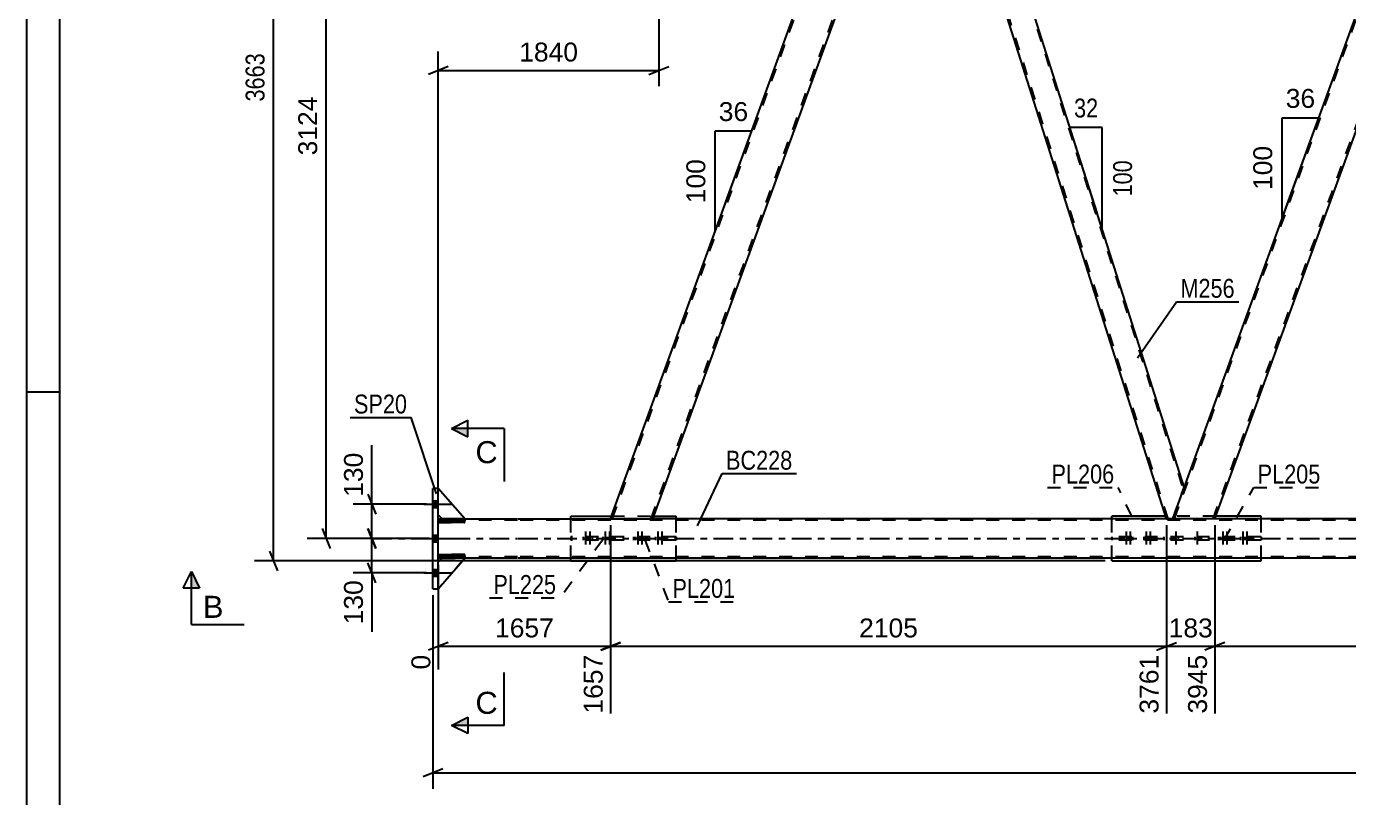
# Model space of a CAD drawing. Header units: millimetres. Extents: x -136 to 705, y -401 to 193.
# Drawn here: x -135.8 to 64.4, y -164.2 to -47.4 of the extents above; entities that cross this region are included whole.
import ezdxf

# ---------------------------------------------------------------- set-up
doc = ezdxf.new("R2010")
doc.units = ezdxf.units.MM
doc.linetypes.add('DXK_LINE_DOT2', pattern=[3.9198, 1.9599, -1.9599])
doc.linetypes.add('DXK_LINE_DOT3', pattern=[5.9187, 2.979, -0.9799, 0.9799, -0.9799])
doc.styles.add('Arial', font='ARIAL.TTF', dxfattribs={"height": 0.2})
doc.styles.add('Arial Narrow', font='ARIALN.TTF', dxfattribs={"height": 0.2})

# ---------------------------------------------------------------- blocks, each defined once
blk = doc.blocks.new('Unknown-318464307-1115')
at = {"color": 5, "linetype": 'Continuous'}
for p, q in [((-135.8, 193.21), (-135.8, -400.79)), ((-130.8, 188.21), (-130.8, -395.79)), ((-130.8, -102.79), (-135.8, -102.79))]:
    blk.add_line(p, q, dxfattribs=at)
blk = doc.blocks.new('Bolt-318464307-3267 - 3161')
at = {"color": 1, "linetype": 'DXK_LINE_DOT2'}
for p, q in [((45.41, -123.93), (45.41, -126.93)), ((46.01, -123.93), (46.01, -126.93)), ((48.43, -123.93), (48.43, -126.93)), ((49.03, -123.93), (49.03, -126.93)), ((45.05, -124.73), (45.05, -125.21)), ((45.65, -124.73), (45.65, -125.21)), ((45.77, -124.73), (45.77, -125.21)), ((46.37, -124.73), (46.37, -125.21)), ((48.07, -124.73), (48.07, -125.21)), ((48.67, -124.73), (48.67, -125.21)), ((48.79, -124.73), (48.79, -125.21)), ((49.39, -124.73), (49.39, -125.21))]:
    blk.add_line(p, q, dxfattribs=at)
blk = doc.blocks.new('Part-318464307-3278 - 3161')
at = {"color": 7, "linetype": 'DXK_LINE_DOT2'}
for p, q in [((-37.42, -124.73), (-53.33, -124.73)), ((-53.33, -124.73), (-53.33, -125.21)), ((-37.42, -125.21), (-53.33, -125.21)), ((-46.87, -124.73), (-46.87, -125.21)), ((-43.83, -125.21), (-43.83, -124.73)), ((-37.42, -124.73), (-37.42, -125.21))]:
    blk.add_line(p, q, dxfattribs=at)
blk = doc.blocks.new('Part-318464307-3283 - 3161')
at = {"color": 2, "linetype": 'Continuous'}
for p, q in [((-53.33, -121.57), (-47.19, -121.57)), ((-53.33, -121.97), (-53.33, -121.57)), ((-40.8, -121.57), (-37.42, -121.57)), ((-37.42, -121.97), (-37.42, -121.57)), ((-53.33, -128.37), (-53.33, -127.97)), ((-37.42, -128.37), (-37.42, -127.97)), ((-53.33, -128.37), (-37.42, -128.37))]:
    blk.add_line(p, q, dxfattribs=at)
at = {"color": 7, "linetype": 'DXK_LINE_DOT2'}
for p, q in [((-53.33, -127.97), (-53.33, -121.97)), ((-47.19, -121.57), (-40.8, -121.57)), ((-37.42, -127.97), (-37.42, -121.97))]:
    blk.add_line(p, q, dxfattribs=at)
blk = doc.blocks.new('Part-318464307-3224 - 3161')
at = {"color": 2, "linetype": 'Continuous'}
for p, q in [((-73.43, -121.97), (-72.83, -121.97)), ((-69.43, -121.97), (-61.43, -121.97)), ((-61.33, -121.97), (-47.33, -121.97)), ((37.8, -121.97), (-40.95, -121.97)), ((122.94, -121.97), (44.19, -121.97)), ((-73.43, -127.97), (-72.83, -127.97)), ((-61.43, -127.97), (-69.43, -127.97)), ((615.08, -127.97), (-61.33, -127.97))]:
    blk.add_line(p, q, dxfattribs=at)
at = {"color": 7, "linetype": 'DXK_LINE_DOT2'}
for p, q in [((-73.43, -127.97), (-73.43, -121.97)), ((-72.83, -121.97), (-69.43, -121.97)), ((619.08, -121.97), (-47.33, -121.97)), ((-47.33, -121.97), (-40.95, -121.97)), ((44.19, -121.97), (37.8, -121.97)), ((-61.43, -122.21), (-73.43, -122.21)), ((619.08, -122.21), (-61.33, -122.21)), ((-61.43, -127.73), (-73.43, -127.73)), ((-69.43, -127.97), (-72.83, -127.97)), ((619.08, -127.73), (-61.33, -127.73))]:
    blk.add_line(p, q, dxfattribs=at)
at = {"color": 7, "linetype": 'DXK_LINE_DOT3'}
for p, q in [((-83.43, -124.97), (-61.43, -124.97)), ((-61.33, -124.97), (629.08, -124.97))]:
    blk.add_line(p, q, dxfattribs=at)
blk = doc.blocks.new('Part-318464307-3266 - 3161')
at = {"color": 7, "linetype": 'DXK_LINE_DOT2'}
for p, q in [((51.2, -124.73), (28.59, -124.73)), ((28.59, -124.73), (28.59, -125.21)), ((51.2, -125.21), (28.59, -125.21)), ((35, -124.73), (35, -125.21)), ((36.49, -125.21), (36.49, -124.73)), ((43.29, -125.21), (43.29, -124.73)), ((44.79, -125.21), (44.79, -124.73)), ((51.2, -124.73), (51.2, -125.21))]:
    blk.add_line(p, q, dxfattribs=at)
blk = doc.blocks.new('Bolt-318464307-3372 - 3161')
at = {"color": 1, "linetype": 'DXK_LINE_DOT2'}
for p, q in [((-51.14, -123.93), (-51.14, -126.93)), ((-50.5, -123.93), (-50.5, -126.93)), ((-48.15, -123.93), (-48.15, -126.93)), ((-47.51, -123.93), (-47.51, -126.93)), ((-51.5, -124.73), (-51.5, -125.21)), ((-50.86, -124.73), (-50.86, -125.21)), ((-50.78, -124.73), (-50.78, -125.21)), ((-50.14, -124.73), (-50.14, -125.21)), ((-48.51, -124.73), (-48.51, -125.21)), ((-47.87, -124.73), (-47.87, -125.21)), ((-47.79, -124.73), (-47.79, -125.21)), ((-47.15, -124.73), (-47.15, -125.21))]:
    blk.add_line(p, q, dxfattribs=at)
blk = doc.blocks.new('Bolt-318464307-3373 - 3161')
at = {"color": 1, "linetype": 'DXK_LINE_DOT2'}
for p, q in [((-43.2, -123.93), (-43.2, -126.93)), ((-42.6, -123.93), (-42.6, -126.93)), ((-40.19, -123.93), (-40.19, -126.93)), ((-39.59, -123.93), (-39.59, -126.93)), ((-43.56, -124.73), (-43.56, -125.21)), ((-42.96, -124.73), (-42.96, -125.21)), ((-42.84, -124.73), (-42.84, -125.21)), ((-42.24, -124.73), (-42.24, -125.21)), ((-40.55, -124.73), (-40.55, -125.21)), ((-39.95, -124.73), (-39.95, -125.21)), ((-39.83, -124.73), (-39.83, -125.21)), ((-39.23, -124.73), (-39.23, -125.21))]:
    blk.add_line(p, q, dxfattribs=at)
blk = doc.blocks.new('Part-318464307-3443 - 3161')
at = {"color": 2, "linetype": 'Continuous'}
for p, q in [((-47.33, -121.97), (-4.03, -3)), ((-40.95, -121.97), (2.36, -3)), ((-4.03, -3), (2.36, -3)), ((-46.82, -121.97), (-47.33, -121.97)), ((-46.82, -121.97), (-40.95, -121.97))]:
    blk.add_line(p, q, dxfattribs=at)
at = {"color": 7, "linetype": 'DXK_LINE_DOT2'}
for p, q in [((-47.08, -121.97), (-3.77, -3)), ((-41.2, -121.97), (2.1, -3)), ((-47.33, -121.97), (-47.29, -121.97)), ((-47.29, -121.97), (-47.18, -121.97))]:
    blk.add_line(p, q, dxfattribs=at)
blk = doc.blocks.new('Part-318464307-3458 - 3161')
at = {"color": 2, "linetype": 'Continuous'}
for p, q in [((-74.23, -132.57), (-74.23, -117.37)), ((-73.43, -117.37), (-74.23, -117.37)), ((-73.43, -132.57), (-73.43, -117.37)), ((-74.23, -132.57), (-73.43, -132.57))]:
    blk.add_line(p, q, dxfattribs=at)
blk = doc.blocks.new('Part-318464307-3516 - 3161')
at = {"color": 7, "linetype": 'DXK_LINE_DOT2'}
for p, q in [((-69.43, -122.21), (-73.43, -122.21)), ((-73.43, -122.21), (-73.43, -122.53)), ((-73.43, -122.53), (-69.43, -122.53)), ((-72.83, -122.53), (-72.83, -122.21)), ((-69.43, -122.53), (-69.43, -122.21))]:
    blk.add_line(p, q, dxfattribs=at)
blk = doc.blocks.new('Part-318464307-3517 - 3161')
at = {"color": 7, "linetype": 'DXK_LINE_DOT2'}
for p, q in [((-69.43, -127.41), (-73.43, -127.41)), ((-73.43, -127.41), (-73.43, -127.73)), ((-73.43, -127.73), (-69.43, -127.73)), ((-72.83, -127.73), (-72.83, -127.41)), ((-69.43, -127.73), (-69.43, -127.41))]:
    blk.add_line(p, q, dxfattribs=at)
blk = doc.blocks.new('Part-318464307-3518 - 3161')
at = {"color": 2, "linetype": 'Continuous'}
for p, q in [((-73.43, -122.53), (-73.43, -122.21)), ((-73.43, -122.21), (-69.43, -122.21)), ((-69.43, -122.53), (-73.43, -122.53)), ((-69.43, -122.45), (-69.43, -122.21)), ((-69.43, -122.53), (-69.43, -122.45))]:
    blk.add_line(p, q, dxfattribs=at)
at = {"color": 7, "linetype": 'DXK_LINE_DOT2'}
for p, q in [((-72.83, -122.53), (-72.83, -122.21)), ((-69.43, -122.45), (-69.43, -122.45))]:
    blk.add_line(p, q, dxfattribs=at)
blk = doc.blocks.new('Part-318464307-3519 - 3161')
at = {"color": 2, "linetype": 'Continuous'}
for p, q in [((-73.43, -127.73), (-73.43, -127.41)), ((-73.43, -127.41), (-69.43, -127.41)), ((-69.43, -127.73), (-73.43, -127.73)), ((-69.43, -127.49), (-69.43, -127.41)), ((-69.43, -127.73), (-69.43, -127.49))]:
    blk.add_line(p, q, dxfattribs=at)
at = {"color": 7, "linetype": 'DXK_LINE_DOT2'}
for p, q in [((-72.83, -127.73), (-72.83, -127.41)), ((-69.43, -127.49), (-69.43, -127.49))]:
    blk.add_line(p, q, dxfattribs=at)
blk = doc.blocks.new('Part-318464307-3550 - 3161')
at = {"color": 7, "linetype": 'DXK_LINE_DOT2'}
for p, q in [((-73.43, -121.37), (-73.43, -117.37)), ((-73.43, -117.37), (-69.43, -121.97)), ((-72.83, -121.97), (-73.43, -121.37)), ((-69.43, -121.97), (-72.83, -121.97))]:
    blk.add_line(p, q, dxfattribs=at)
blk = doc.blocks.new('Bolt-318464307-3644 - 3161')
at = {"linetype": 'Continuous'}
for points in [[(-73.43, -120.29), (-73.43, -119.25), (-74.23, -119.25), (-74.23, -120.29)], [(-73.43, -120.29), (-73.43, -119.25), (-74.23, -119.25), (-74.23, -120.29)], [(-73.43, -120.29), (-73.43, -119.25), (-74.23, -119.25), (-74.23, -120.29)], [(-73.43, -125.49), (-73.43, -124.45), (-74.23, -124.45), (-74.23, -125.49)], [(-73.43, -125.49), (-73.43, -124.45), (-74.23, -124.45), (-74.23, -125.49)], [(-73.43, -130.69), (-73.43, -129.65), (-74.23, -129.65), (-74.23, -130.69)], [(-73.43, -130.69), (-73.43, -129.65), (-74.23, -129.65), (-74.23, -130.69)], [(-73.43, -130.69), (-73.43, -129.65), (-74.23, -129.65), (-74.23, -130.69)]]:
    blk.add_hatch(color=1, dxfattribs=at).paths.add_polyline_path(points)
at = {"color": 1, "linetype": 'Continuous'}
for p, q in [((-75.63, -119.77), (-71.43, -119.77)), ((-75.63, -119.77), (-71.43, -119.77)), ((-75.63, -119.77), (-71.43, -119.77)), ((-74.23, -119.25), (-73.43, -119.25)), ((-74.23, -119.25), (-73.43, -119.25)), ((-74.23, -119.25), (-73.43, -119.25)), ((-74.23, -120.29), (-73.43, -120.29)), ((-74.23, -120.29), (-73.43, -120.29)), ((-74.23, -120.29), (-73.43, -120.29)), ((-75.63, -124.97), (-71.43, -124.97)), ((-75.63, -124.97), (-71.43, -124.97)), ((-74.23, -124.45), (-73.43, -124.45)), ((-74.23, -124.45), (-73.43, -124.45)), ((-74.23, -125.49), (-73.43, -125.49)), ((-74.23, -125.49), (-73.43, -125.49)), ((-74.23, -129.65), (-73.43, -129.65)), ((-74.23, -129.65), (-73.43, -129.65)), ((-74.23, -129.65), (-73.43, -129.65)), ((-75.63, -130.17), (-71.43, -130.17)), ((-75.63, -130.17), (-71.43, -130.17)), ((-75.63, -130.17), (-71.43, -130.17)), ((-74.23, -130.69), (-73.43, -130.69)), ((-74.23, -130.69), (-73.43, -130.69)), ((-74.23, -130.69), (-73.43, -130.69))]:
    blk.add_line(p, q, dxfattribs=at)
blk = doc.blocks.new('Bolt-318464307-3685 - 3161')
at = {"color": 1, "linetype": 'DXK_LINE_DOT2'}
for p, q in [((38.29, -123.93), (38.29, -126.93)), ((38.29, -123.93), (38.29, -126.93)), ((41.49, -123.93), (41.49, -126.93)), ((41.49, -123.93), (41.49, -126.93)), ((37.93, -124.73), (37.93, -125.21)), ((37.93, -124.73), (37.93, -125.21)), ((38.65, -124.73), (38.65, -125.21)), ((38.65, -124.73), (38.65, -125.21)), ((41.13, -124.73), (41.13, -125.21)), ((41.13, -124.73), (41.13, -125.21)), ((41.85, -124.73), (41.85, -125.21)), ((41.85, -124.73), (41.85, -125.21))]:
    blk.add_line(p, q, dxfattribs=at)
blk = doc.blocks.new('Bolt-318464307-3696 - 3161')
at = {"color": 1, "linetype": 'DXK_LINE_DOT2'}
for p, q in [((30.75, -123.93), (30.75, -126.93)), ((31.36, -123.93), (31.36, -126.93)), ((33.77, -123.93), (33.77, -126.93)), ((34.37, -123.93), (34.37, -126.93)), ((30.39, -124.73), (30.39, -125.21)), ((31, -124.73), (31, -125.21)), ((31.11, -124.73), (31.11, -125.21)), ((31.72, -124.73), (31.72, -125.21)), ((33.41, -124.73), (33.41, -125.21)), ((34.01, -124.73), (34.01, -125.21)), ((34.13, -124.73), (34.13, -125.21)), ((34.73, -124.73), (34.73, -125.21))]:
    blk.add_line(p, q, dxfattribs=at)
blk = doc.blocks.new('Part-318464307-3778 - 3161')
at = {"color": 7, "linetype": 'DXK_LINE_DOT2'}
for p, q in [((2.36, -3), (0.62, -7.77)), ((3.31, -3), (2.36, -3)), ((3.05, -3), (39.4, -117.58)), ((37.11, -121.97), (0.76, -7.4)), ((37.8, -121.97), (39.54, -117.21)), ((36.85, -121.97), (37.8, -121.97))]:
    blk.add_line(p, q, dxfattribs=at)
at = {"color": 2, "linetype": 'Continuous'}
for p, q in [((39.54, -117.21), (3.31, -3)), ((36.85, -121.97), (0.62, -7.77))]:
    blk.add_line(p, q, dxfattribs=at)
blk = doc.blocks.new('Part-318464307-3783 - 3161')
at = {"color": 2, "linetype": 'Continuous'}
for p, q in [((37.8, -121.97), (81.11, -3)), ((44.19, -121.97), (87.49, -3)), ((81.11, -3), (87.49, -3)), ((44.15, -121.97), (37.8, -121.97)), ((44.19, -121.97), (44.15, -121.97))]:
    blk.add_line(p, q, dxfattribs=at)
at = {"color": 7, "linetype": 'DXK_LINE_DOT2'}
for p, q in [((38.06, -121.97), (81.36, -3)), ((43.93, -121.97), (87.24, -3))]:
    blk.add_line(p, q, dxfattribs=at)
blk = doc.blocks.new('Part-318464307-3802 - 3161')
at = {"color": 2, "linetype": 'Continuous'}
for p, q in [((-72.83, -127.97), (-73.43, -128.57)), ((-73.43, -132.57), (-69.43, -127.97)), ((-69.43, -127.97), (-72.83, -127.97))]:
    blk.add_line(p, q, dxfattribs=at)
at = {"color": 7, "linetype": 'DXK_LINE_DOT2'}
blk.add_line((-73.43, -132.57), (-73.43, -128.57), dxfattribs=at)
blk = doc.blocks.new('Part-318464307-3804 - 3161')
at = {"color": 2, "linetype": 'Continuous'}
for p, q in [((-69.43, -121.97), (-73.43, -117.37)), ((-72.83, -121.97), (-73.43, -121.37)), ((-69.43, -121.97), (-72.83, -121.97))]:
    blk.add_line(p, q, dxfattribs=at)
at = {"color": 7, "linetype": 'DXK_LINE_DOT2'}
blk.add_line((-73.43, -121.37), (-73.43, -117.37), dxfattribs=at)
blk = doc.blocks.new('Part-318464307-3808 - 3161')
at = {"color": 7, "linetype": 'DXK_LINE_DOT2'}
for p, q in [((-73.43, -128.57), (-72.83, -127.97)), ((-69.43, -127.97), (-73.43, -132.57)), ((-72.83, -127.97), (-69.43, -127.97)), ((-73.43, -132.57), (-73.43, -128.57))]:
    blk.add_line(p, q, dxfattribs=at)
blk = doc.blocks.new('Part-318464307-3821 - 3161')
at = {"color": 2, "linetype": 'Continuous'}
for p, q in [((36.73, -121.57), (28.59, -121.57)), ((28.59, -121.97), (28.59, -121.57)), ((51.2, -121.57), (44.33, -121.57)), ((51.2, -121.97), (51.2, -121.57)), ((28.59, -128.37), (28.59, -127.97)), ((51.2, -128.37), (51.2, -127.97)), ((28.59, -128.37), (51.2, -128.37))]:
    blk.add_line(p, q, dxfattribs=at)
at = {"color": 7, "linetype": 'DXK_LINE_DOT2'}
for p, q in [((28.59, -127.97), (28.59, -121.97)), ((44.33, -121.57), (36.73, -121.57)), ((51.2, -127.97), (51.2, -121.97))]:
    blk.add_line(p, q, dxfattribs=at)
blk = doc.blocks.new('StraightDimension-318464307-4297 - 3161')
at = {"color": 7, "linetype": 'Continuous'}
for p, q in [((36.85, -122.97), (36.85, -151.49)), ((44.19, -122.97), (44.19, -151.49)), ((35.35, -141.9), (38.35, -140.7)), ((36.85, -141.3), (44.19, -141.3)), ((45.69, -140.7), (42.69, -141.9))]:
    blk.add_line(p, q, dxfattribs=at)
at = {"color": 0}
blk.add_wipeout([(44.46, -140.55), (44.46, -136.35), (36.59, -136.35), (36.59, -140.55)], dxfattribs=at)
at = {"color": 0, "linetype": 'Continuous'}
blk.add_wipeout([(43.59, -142), (39.39, -142), (39.39, -152.09), (43.59, -152.09)], dxfattribs=at)
at = {"color": 3, "style": 'Arial'}
blk.add_text('183', height=2.865, dxfattribs=at).set_placement((37.19, -139.95))
at = {"color": 3, "linetype": 'Continuous', "style": 'Arial'}
blk.add_text('3945', height=2.865, rotation=90.0002, dxfattribs=at).set_placement((42.99, -151.49))
blk = doc.blocks.new('AngleDimension-318464307-9087 - 3161')
at = {"color": 7, "linetype": 'Continuous'}
for p, q in [((26.39, -75.76), (22.24, -62.69)), ((27.14, -62.69), (22.24, -62.69)), ((27.14, -78.13), (22.24, -62.69)), ((27.14, -78.13), (27.14, -62.69))]:
    blk.add_line(p, q, dxfattribs=at)
at = {"color": 0}
for points in [[(27.12, -61.79), (27.12, -57.59), (22.26, -57.59), (22.26, -61.79)], [(32.24, -67.07), (28.04, -67.07), (28.04, -73.75), (32.24, -73.75)]]:
    blk.add_wipeout(points, dxfattribs=at)
at = {"color": 3, "style": 'Arial Narrow'}
blk.add_text('32', height=2.863, dxfattribs=at).set_placement((22.86, -61.19))
blk.add_text('100', height=2.863, rotation=90.0002, dxfattribs=at).set_placement((31.64, -73.15))
blk = doc.blocks.new('StraightDimension-318464307-4333 - 3161')
at = {"color": 7, "linetype": 'Continuous'}
for p, q in [((-47.33, -122.97), (-47.33, -151.49)), ((-73.43, -128.97), (-73.43, -144.82)), ((-71.93, -140.7), (-74.93, -141.9)), ((-73.43, -141.3), (-47.33, -141.3)), ((-48.83, -141.9), (-45.83, -140.7))]:
    blk.add_line(p, q, dxfattribs=at)
at = {"color": 0}
blk.add_wipeout([(-55.33, -140.55), (-55.33, -136.35), (-65.43, -136.35), (-65.43, -140.55)], dxfattribs=at)
at = {"color": 0, "linetype": 'Continuous'}
for points in [[(-74.03, -142), (-78.23, -142), (-78.23, -145.42), (-74.03, -145.42)], [(-47.93, -142), (-52.13, -142), (-52.13, -152.09), (-47.93, -152.09)]]:
    blk.add_wipeout(points, dxfattribs=at)
at = {"color": 3, "style": 'Arial'}
blk.add_text('1657', height=2.865, dxfattribs=at).set_placement((-64.83, -139.95))
at = {"color": 3, "linetype": 'Continuous', "style": 'Arial'}
for s, height, p in [('0', 2.87, (-74.63, -144.82)), ('1657', 2.865, (-48.53, -151.49))]:
    blk.add_text(s, height=height, rotation=90.0002, dxfattribs=at).set_placement(p)
blk = doc.blocks.new('StraightDimension-318464307-4278 - 3161')
at = {"color": 7, "linetype": 'Continuous'}
for p, q in [((44.19, -122.97), (44.19, -151.49)), ((121.99, -122.97), (121.99, -151.49)), ((45.69, -140.7), (42.69, -141.9)), ((44.19, -141.3), (121.99, -141.3)), ((120.49, -141.9), (123.49, -140.7))]:
    blk.add_line(p, q, dxfattribs=at)
at = {"color": 0}
blk.add_wipeout([(88.14, -140.55), (88.14, -136.35), (78.04, -136.35), (78.04, -140.55)], dxfattribs=at)
at = {"color": 0, "linetype": 'Continuous'}
blk.add_wipeout([(121.39, -142), (117.19, -142), (117.19, -152.09), (121.39, -152.09)], dxfattribs=at)
at = {"color": 3, "style": 'Arial'}
blk.add_text('1945', height=2.865, dxfattribs=at).set_placement((78.64, -139.95))
at = {"color": 3, "linetype": 'Continuous', "style": 'Arial'}
blk.add_text('5890', height=2.865, rotation=90.0002, dxfattribs=at).set_placement((120.79, -151.49))
blk = doc.blocks.new('StraightDimension-318464307-4316 - 3161')
at = {"color": 7, "linetype": 'Continuous'}
for p, q in [((-47.33, -122.97), (-47.33, -151.49)), ((36.85, -122.97), (36.85, -151.49)), ((-45.83, -140.7), (-48.83, -141.9)), ((-47.33, -141.3), (36.85, -141.3)), ((35.35, -141.9), (38.35, -140.7))]:
    blk.add_line(p, q, dxfattribs=at)
at = {"color": 0}
blk.add_wipeout([(-0.19, -140.55), (-0.19, -136.35), (-10.29, -136.35), (-10.29, -140.55)], dxfattribs=at)
at = {"color": 0, "linetype": 'Continuous'}
blk.add_wipeout([(36.25, -142), (32.05, -142), (32.05, -152.09), (36.25, -152.09)], dxfattribs=at)
at = {"color": 3, "style": 'Arial'}
blk.add_text('2105', height=2.865, dxfattribs=at).set_placement((-9.69, -139.95))
at = {"color": 3, "linetype": 'Continuous', "style": 'Arial'}
blk.add_text('3761', height=2.865, rotation=90.0002, dxfattribs=at).set_placement((35.65, -151.49))
blk = doc.blocks.new('StraightDimension-318464307-4552 - 3161')
at = {"color": 7, "linetype": 'Continuous'}
for p, q in [((-89.82, -1.5), (-91.02, 1.5)), ((-41.82, 0), (-93.27, 0)), ((-90.42, -124.97), (-90.42, 0)), ((-91.02, -123.47), (-89.82, -126.47)), ((-75.23, -124.97), (-93.27, -124.97))]:
    blk.add_line(p, q, dxfattribs=at)
at = {"color": 0}
blk.add_wipeout([(-91.17, -57.44), (-95.37, -57.44), (-95.37, -67.53), (-91.17, -67.53)], dxfattribs=at)
at = {"color": 3, "style": 'Arial'}
blk.add_text('3124', height=2.865, rotation=90.0002, dxfattribs=at).set_placement((-91.77, -66.93))
blk = doc.blocks.new('AngleDimension-318464307-5161 - 3161')
at = {"color": 7, "linetype": 'Continuous'}
for p, q in [((-31.49, -63.23), (-25.95, -63.23)), ((-31.49, -78.46), (-25.95, -63.23)), ((-31.49, -78.46), (-31.49, -63.23)), ((-29.87, -73.99), (-25.95, -63.23))]:
    blk.add_line(p, q, dxfattribs=at)
at = {"color": 0}
for points in [[(-25.9, -62.33), (-25.9, -58.13), (-31.55, -58.13), (-31.55, -62.33)], [(-32.39, -66.91), (-36.59, -66.91), (-36.59, -74.78), (-32.39, -74.78)]]:
    blk.add_wipeout(points, dxfattribs=at)
at = {"color": 3, "style": 'Arial'}
blk.add_text('36', height=2.865, dxfattribs=at).set_placement((-30.95, -61.73))
blk.add_text('100', height=2.865, rotation=90.0002, dxfattribs=at).set_placement((-32.99, -74.18))
blk = doc.blocks.new('StraightDimension-318464307-5139 - 3161')
at = {"color": 7, "linetype": 'Continuous'}
for p, q in [((-74.23, -133.57), (-74.23, -162.87)), ((-72.73, -159.87), (-75.73, -161.07)), ((-74.23, -160.47), (662, -160.47))]:
    blk.add_line(p, q, dxfattribs=at)
blk = doc.blocks.new('StraightDimension-318464307-3990 - 3161')
at = {"color": 7, "linetype": 'Continuous'}
for p, q in [((-75.23, -119.77), (-86.34, -119.77)), ((-84.09, -118.27), (-82.89, -121.27)), ((-83.49, -124.97), (-83.49, -119.77)), ((-82.89, -126.47), (-84.09, -123.47)), ((-74.83, -124.97), (-86.34, -124.97))]:
    blk.add_line(p, q, dxfattribs=at)
at = {"color": 0}
blk.add_wipeout([(-84.24, -111.38), (-88.44, -111.38), (-88.44, -119.25), (-84.24, -119.25)], dxfattribs=at)
at = {"color": 7, "linetype": 'Continuous'}
blk.add_line((-83.49, -119.77), (-83.49, -110.85), dxfattribs=at)
blk.add_line((-83.49, -119.77), (-83.49, -110.85), dxfattribs=at)
at = {"color": 3, "style": 'Arial'}
blk.add_text('130', height=2.865, rotation=90.0002, dxfattribs=at).set_placement((-84.84, -118.65))
blk = doc.blocks.new('StraightDimension-318464307-4000 - 3161')
at = {"color": 7, "linetype": 'Continuous'}
for p, q in [((-84.09, -123.47), (-82.89, -126.47)), ((-74.83, -124.97), (-86.34, -124.97)), ((-83.49, -130.17), (-83.49, -124.97)), ((-82.89, -131.67), (-84.09, -128.67)), ((-75.23, -130.17), (-86.34, -130.17))]:
    blk.add_line(p, q, dxfattribs=at)
at = {"color": 0}
blk.add_wipeout([(-84.24, -130.7), (-88.44, -130.7), (-88.44, -138.57), (-84.24, -138.57)], dxfattribs=at)
at = {"color": 7, "linetype": 'Continuous'}
blk.add_line((-83.49, -130.17), (-83.49, -139.09), dxfattribs=at)
blk.add_line((-83.49, -130.17), (-83.49, -139.09), dxfattribs=at)
at = {"color": 3, "style": 'Arial'}
blk.add_text('130', height=2.865, rotation=90.0002, dxfattribs=at).set_placement((-84.84, -137.97))
blk = doc.blocks.new('StraightDimension-318464307-4623 - 3161')
at = {"color": 7, "linetype": 'Continuous'}
for p, q in [((-40.02, -4), (-40.02, -56.46)), ((-73.43, -120.97), (-73.43, -51.21)), ((-71.93, -53.46), (-74.93, -54.66)), ((-41.52, -54.66), (-38.52, -53.46)), ((-73.43, -54.06), (-40.02, -54.06))]:
    blk.add_line(p, q, dxfattribs=at)
at = {"color": 0}
blk.add_wipeout([(-51.67, -53.31), (-51.67, -49.11), (-61.77, -49.11), (-61.77, -53.31)], dxfattribs=at)
at = {"color": 3, "style": 'Arial'}
blk.add_text('1840', height=2.865, dxfattribs=at).set_placement((-61.17, -52.71))
blk = doc.blocks.new('AngleDimension-318464307-5125 - 3161')
at = {"color": 7, "linetype": 'Continuous'}
for p, q in [((54.37, -61.23), (59.91, -61.23)), ((54.37, -76.45), (59.91, -61.23)), ((54.37, -76.45), (54.37, -61.23)), ((55.01, -74.7), (59.91, -61.23))]:
    blk.add_line(p, q, dxfattribs=at)
at = {"color": 0}
for points in [[(59.97, -60.33), (59.97, -56.13), (54.32, -56.13), (54.32, -60.33)], [(53.47, -64.9), (49.27, -64.9), (49.27, -72.77), (53.47, -72.77)]]:
    blk.add_wipeout(points, dxfattribs=at)
at = {"color": 3, "style": 'Arial'}
blk.add_text('36', height=2.865, dxfattribs=at).set_placement((54.92, -59.73))
blk.add_text('100', height=2.865, rotation=90.0002, dxfattribs=at).set_placement((52.87, -72.17))
blk = doc.blocks.new('StraightDimension-318464307-9068 - 3161')
at = {"color": 7, "linetype": 'Continuous'}
for p, q in [((-40.25, 18.15), (-101.24, 18.15)), ((-97.79, 16.65), (-98.99, 19.65)), ((-98.39, -128.37), (-98.39, 18.15)), ((-98.99, -126.87), (-97.79, -129.87)), ((27.59, -128.37), (-101.24, -128.37))]:
    blk.add_line(p, q, dxfattribs=at)
at = {"color": 0}
blk.add_wipeout([(-99.14, -50.85), (-103.34, -50.85), (-103.34, -59.37), (-99.14, -59.37)], dxfattribs=at)
at = {"color": 3, "style": 'Arial Narrow'}
blk.add_text('3663', height=2.863, rotation=90.0002, dxfattribs=at).set_placement((-99.74, -58.77))
blk = doc.blocks.new('Mark-318464307-3262 - 3161')
at = {"color": 0}
blk.add_wipeout([(60.17, -116.64), (60.17, -113.64), (50.67, -113.64), (50.67, -116.64)], dxfattribs=at)
blk.add_wipeout([(60.17, -116.64), (60.17, -113.64), (50.67, -113.64), (50.67, -116.64)], dxfattribs=at)
at = {"color": 30, "linetype": 'DXK_LINE_DOT2'}
for p, q in [((45.58, -125.21), (50.07, -117.24)), ((50.07, -117.24), (60.77, -117.24))]:
    blk.add_line(p, q, dxfattribs=at)
at = {"color": 3, "style": 'Arial Narrow'}
blk.add_text('PL205', height=2.863, dxfattribs=at).set_placement((50.67, -116.64))
blk = doc.blocks.new('Mark-318464307-3274 - 3161')
at = {"color": 0}
blk.add_wipeout([(-55.57, -133.37), (-55.57, -130.37), (-65.08, -130.37), (-65.08, -133.37)], dxfattribs=at)
blk.add_wipeout([(-55.57, -133.37), (-55.57, -130.37), (-65.08, -130.37), (-65.08, -133.37)], dxfattribs=at)
at = {"color": 30, "linetype": 'DXK_LINE_DOT2'}
for p in [(-48.58, -125.21), (-65.68, -133.97)]:
    blk.add_line(p, (-54.97, -133.97), dxfattribs=at)
at = {"color": 3, "style": 'Arial Narrow'}
blk.add_text('PL225', height=2.863, dxfattribs=at).set_placement((-65.08, -133.37))
blk = doc.blocks.new('Mark-318464307-3279 - 3161')
at = {"color": 0}
blk.add_wipeout([(-28.45, -133.96), (-28.45, -130.96), (-37.95, -130.96), (-37.95, -133.96)], dxfattribs=at)
blk.add_wipeout([(-28.45, -133.96), (-28.45, -130.96), (-37.95, -130.96), (-37.95, -133.96)], dxfattribs=at)
at = {"color": 30, "linetype": 'DXK_LINE_DOT2'}
for p, q in [((-42.16, -125.17), (-38.55, -134.56)), ((-38.55, -134.56), (-27.85, -134.56))]:
    blk.add_line(p, q, dxfattribs=at)
at = {"color": 3, "style": 'Arial Narrow'}
blk.add_text('PL201', height=2.863, dxfattribs=at).set_placement((-37.95, -133.96))
blk = doc.blocks.new('Mark-318464307-3220 - 3161')
at = {"color": 0}
blk.add_wipeout([(-19.8, -114.54), (-19.8, -111.54), (-29.85, -111.54), (-29.85, -114.54)], dxfattribs=at)
blk.add_wipeout([(-19.8, -114.54), (-19.8, -111.54), (-29.85, -111.54), (-29.85, -114.54)], dxfattribs=at)
at = {"color": 30, "linetype": 'Continuous'}
for p, q in [((-34.17, -123.05), (-30.45, -115.14)), ((-30.45, -115.14), (-19.2, -115.14))]:
    blk.add_line(p, q, dxfattribs=at)
at = {"color": 3, "style": 'Arial Narrow'}
blk.add_text('BC228', height=2.863, dxfattribs=at).set_placement((-29.85, -114.54))
blk = doc.blocks.new('Mark-318464307-3774 - 3161')
at = {"color": 0}
blk.add_wipeout([(47.19, -88.5), (47.19, -85.5), (38.97, -85.5), (38.97, -88.5)], dxfattribs=at)
blk.add_wipeout([(47.19, -88.5), (47.19, -85.5), (38.97, -85.5), (38.97, -88.5)], dxfattribs=at)
at = {"color": 30, "linetype": 'Continuous'}
for p, q in [((32.47, -97.6), (38.37, -89.1)), ((38.37, -89.1), (47.79, -89.1))]:
    blk.add_line(p, q, dxfattribs=at)
at = {"color": 3, "style": 'Arial Narrow'}
blk.add_text('M256', height=2.863, dxfattribs=at).set_placement((38.97, -88.5))
blk = doc.blocks.new('Mark-318464307-3454 - 3161')
at = {"color": 0}
blk.add_wipeout([(-78.15, -106.03), (-78.15, -103.03), (-86.19, -103.03), (-86.19, -106.03)], dxfattribs=at)
blk.add_wipeout([(-78.15, -106.03), (-78.15, -103.03), (-86.19, -103.03), (-86.19, -106.03)], dxfattribs=at)
at = {"color": 30, "linetype": 'Continuous'}
for p in [(-86.79, -106.63), (-73.68, -118.2)]:
    blk.add_line(p, (-77.55, -106.63), dxfattribs=at)
at = {"color": 3, "style": 'Arial Narrow'}
blk.add_text('SP20', height=2.863, dxfattribs=at).set_placement((-86.19, -106.03))
blk = doc.blocks.new('SectionMark-318464307-5210 - 3161')
at = {"color": 6, "linetype": 'Continuous'}
for p in [(-112.07, -132.49), (-110.82, -137.99)]:
    blk.add_line(p, (-110.82, -129.99), dxfattribs=at)
at = {"color": 0, "linetype": 'Continuous'}
blk.add_wipeout([(-105.96, -136.99), (-105.96, -133.49), (-109.07, -133.49), (-109.07, -136.99)], dxfattribs=at)
at = {"linetype": 'Continuous'}
blk.add_hatch(color=6, dxfattribs=at).paths.add_polyline_path([(-109.57, -132.49), (-110.82, -132.49), (-110.82, -129.99)])
at = {"color": 6, "linetype": 'Continuous'}
for p, q in [((-110.82, -129.99), (-109.57, -132.49)), ((-109.57, -132.49), (-112.07, -132.49)), ((-110.82, -137.99), (-102.82, -137.99))]:
    blk.add_line(p, q, dxfattribs=at)
at = {"color": 3, "linetype": 'Continuous', "style": 'Arial'}
blk.add_text('B', height=3.34, dxfattribs=at).set_placement((-109.07, -136.99))
blk = doc.blocks.new('Mark-318464307-3817 - 3161')
at = {"color": 0}
blk.add_wipeout([(28.95, -116.64), (28.95, -113.64), (19.45, -113.64), (19.45, -116.64)], dxfattribs=at)
blk.add_wipeout([(28.95, -116.64), (28.95, -113.64), (19.45, -113.64), (19.45, -116.64)], dxfattribs=at)
at = {"color": 30, "linetype": 'DXK_LINE_DOT2'}
for p in [(18.85, -117.24), (31.61, -121.57)]:
    blk.add_line(p, (29.55, -117.24), dxfattribs=at)
at = {"color": 3, "style": 'Arial Narrow'}
blk.add_text('PL206', height=2.863, dxfattribs=at).set_placement((19.45, -116.64))
blk = doc.blocks.new('SectionMark-318464307-5208 - 3161')
at = {"linetype": 'Continuous'}
for points in [[(-68.93, -108.31), (-68.93, -109.56), (-71.43, -108.31)], [(-68.93, -152.03), (-68.93, -153.28), (-71.43, -153.28)]]:
    blk.add_hatch(color=6, dxfattribs=at).paths.add_polyline_path(points)
at = {"color": 6, "linetype": 'Continuous'}
for p, q in [((-71.43, -108.31), (-68.93, -107.06)), ((-68.93, -109.56), (-68.93, -107.06)), ((-63.43, -108.31), (-71.43, -108.31)), ((-71.43, -108.31), (-68.93, -109.56)), ((-71.43, -153.28), (-68.93, -152.03)), ((-68.93, -152.03), (-68.93, -154.53)), ((-63.43, -153.28), (-71.43, -153.28)), ((-68.93, -154.53), (-71.43, -153.28))]:
    blk.add_line(p, q, dxfattribs=at)
at = {"color": 0, "linetype": 'Continuous'}
for points in [[(-64.43, -113.56), (-64.43, -110.06), (-67.8, -110.06), (-67.8, -113.56)], [(-64.43, -151.53), (-64.43, -148.03), (-67.8, -148.03), (-67.8, -151.53)]]:
    blk.add_wipeout(points, dxfattribs=at)
at = {"color": 6, "linetype": 'Continuous'}
for p, q in [((-63.43, -108.31), (-63.43, -116.31)), ((-63.43, -153.28), (-63.43, -145.28))]:
    blk.add_line(p, q, dxfattribs=at)
at = {"color": 3, "linetype": 'Continuous', "style": 'Arial'}
for p in [(-67.8, -113.56), (-67.8, -151.53)]:
    blk.add_text('C', height=3.34, dxfattribs=at).set_placement(p)

msp = doc.modelspace()

# ---------------------------------------------------------------- block references
for name in ['Unknown-318464307-1115', 'Part-318464307-3443 - 3161', 'Part-318464307-3778 - 3161', 'Part-318464307-3783 - 3161', 'Part-318464307-3458 - 3161', 'Part-318464307-3550 - 3161', 'Part-318464307-3804 - 3161', 'Bolt-318464307-3644 - 3161', 'Part-318464307-3224 - 3161', 'Part-318464307-3283 - 3161', 'Part-318464307-3821 - 3161', 'Part-318464307-3516 - 3161', 'Part-318464307-3518 - 3161', 'Bolt-318464307-3372 - 3161', 'Bolt-318464307-3373 - 3161', 'Bolt-318464307-3696 - 3161', 'Bolt-318464307-3685 - 3161', 'Bolt-318464307-3267 - 3161', 'Part-318464307-3278 - 3161', 'Part-318464307-3266 - 3161', 'Part-318464307-3517 - 3161', 'Part-318464307-3519 - 3161', 'Part-318464307-3802 - 3161', 'Part-318464307-3808 - 3161']:
    msp.add_blockref(name, (0, 0))

# ---------------------------------------------------------------- next in the draw order: block references
for name in ['AngleDimension-318464307-9087 - 3161', 'AngleDimension-318464307-5161 - 3161', 'StraightDimension-318464307-4333 - 3161', 'StraightDimension-318464307-4297 - 3161']:
    msp.add_blockref(name, (0, 0))

# ---------------------------------------------------------------- next in the draw order: block references
for name in ['StraightDimension-318464307-4316 - 3161', 'StraightDimension-318464307-4278 - 3161']:
    msp.add_blockref(name, (0, 0))

# ---------------------------------------------------------------- next in the draw order: block references
msp.add_blockref('StraightDimension-318464307-4552 - 3161', (0, 0))

# ---------------------------------------------------------------- next in the draw order: block references
msp.add_blockref('StraightDimension-318464307-5139 - 3161', (0, 0))

# ---------------------------------------------------------------- next in the draw order: block references
for name in ['AngleDimension-318464307-5125 - 3161', 'Mark-318464307-3774 - 3161', 'StraightDimension-318464307-3990 - 3161', 'Mark-318464307-3262 - 3161']:
    msp.add_blockref(name, (0, 0))

# ---------------------------------------------------------------- next in the draw order: block references
for name in ['StraightDimension-318464307-4623 - 3161', 'StraightDimension-318464307-4000 - 3161']:
    msp.add_blockref(name, (0, 0))

# ---------------------------------------------------------------- next in the draw order: block references
msp.add_blockref('StraightDimension-318464307-9068 - 3161', (0, 0))

# ---------------------------------------------------------------- next in the draw order: block references
for name in ['Mark-318464307-3454 - 3161', 'Mark-318464307-3220 - 3161', 'Mark-318464307-3817 - 3161', 'Mark-318464307-3274 - 3161', 'Mark-318464307-3279 - 3161']:
    msp.add_blockref(name, (0, 0))

# ---------------------------------------------------------------- next in the draw order: block references
msp.add_blockref('SectionMark-318464307-5210 - 3161', (0, 0))

# ---------------------------------------------------------------- next in the draw order: block references
msp.add_blockref('SectionMark-318464307-5208 - 3161', (0, 0))

doc.saveas('drawing.dxf')
